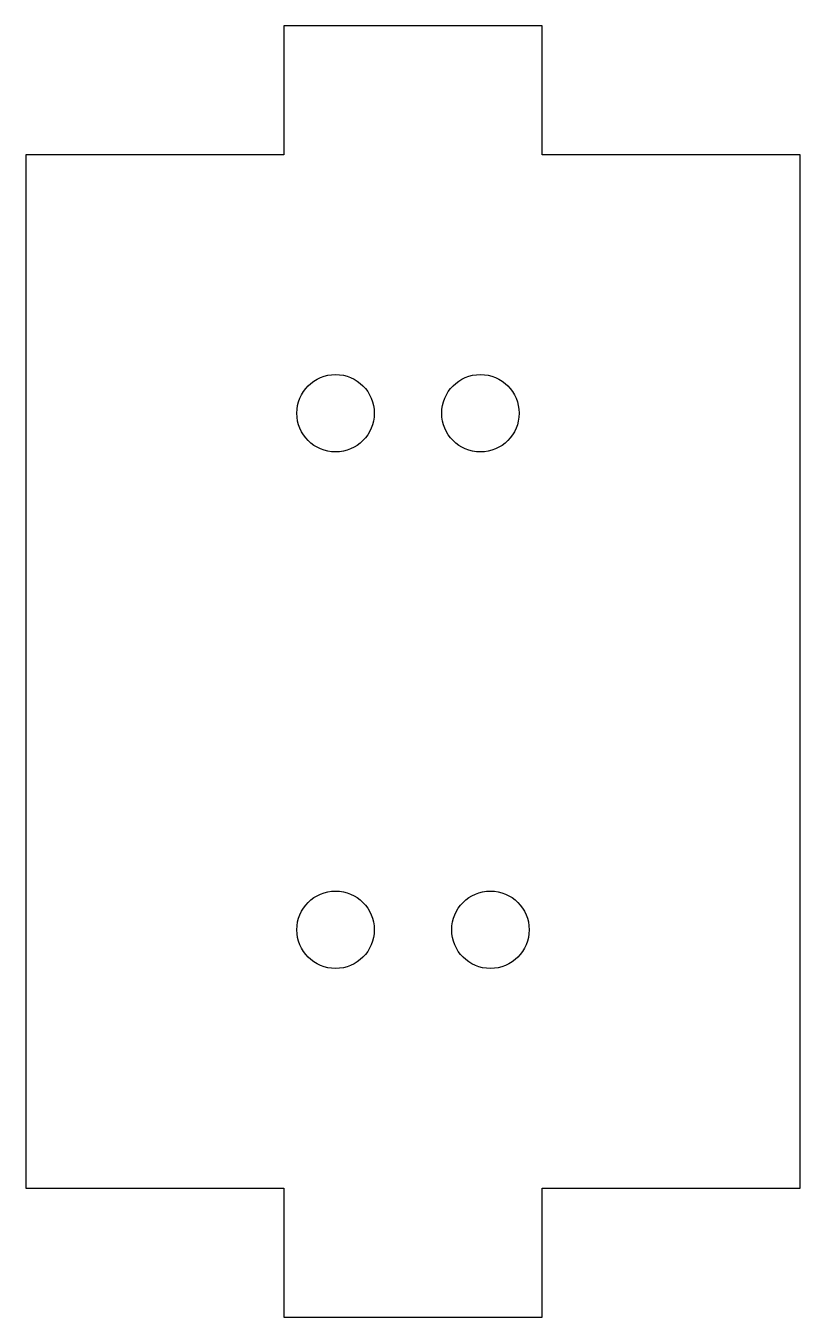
# Model space of a CAD drawing. Header units: millimetres. Extents: x 0 to 30, y -5 to 45.
import ezdxf

# ---------------------------------------------------------------- set-up
doc = ezdxf.new("R2010")
doc.units = ezdxf.units.MM

msp = doc.modelspace()

# ---------------------------------------------------------------- linework, layer by layer
at = {"color": 7, "linetype": 'Continuous', "lineweight": 25}
for p, q in [((10, 45), (10, 40)), ((20, 45), (10, 45)), ((20, 40), (20, 45)), ((10, 40), (0, 40)), ((0, 40), (0, 0)), ((30, 40), (20, 40)), ((30, 0), (30, 40)), ((0, 0), (10, 0)), ((10, 0), (10, -5)), ((20, 0), (30, 0)), ((20, -5), (20, 0)), ((10, -5), (20, -5))]:
    msp.add_line(p, q, dxfattribs=at)
for centre in [(12, 30), (17.611, 30), (12, 10), (18, 10)]:
    msp.add_circle(centre, 1.5, dxfattribs=at)

doc.saveas('drawing.dxf')
